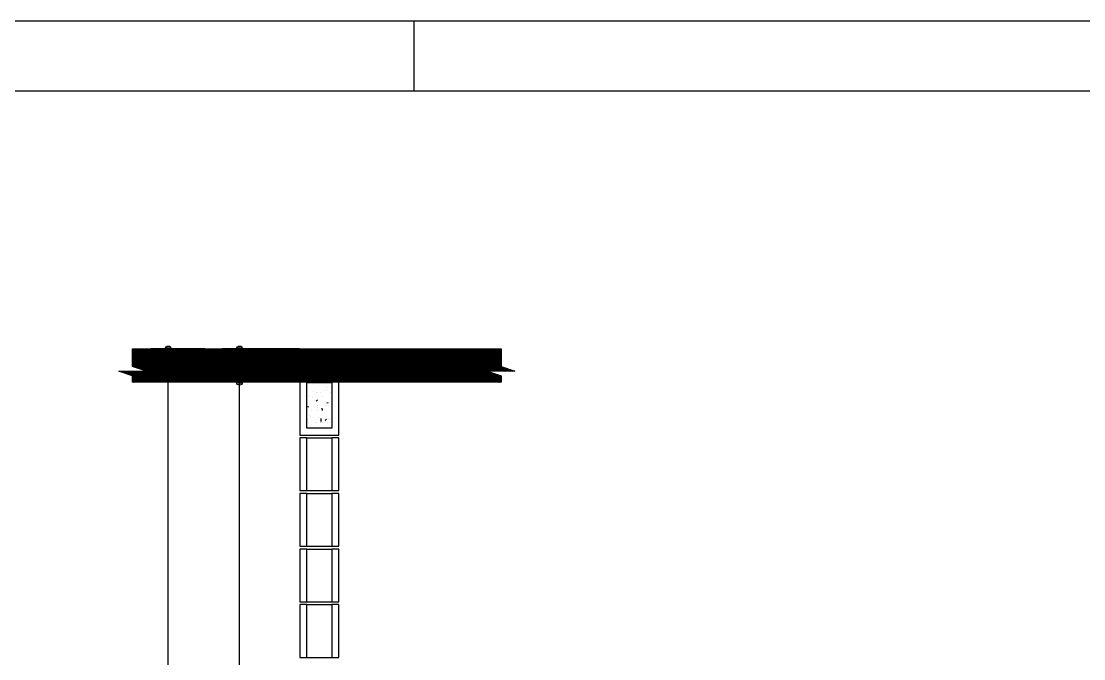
# Model space of a CAD drawing. Extents: x 0 to 119, y 0 to 84.
# Drawn here: x 57.75 to 73.04, y 74.92 to 84.1 of the extents above; entities that cross this region are included whole.
import ezdxf

# ---------------------------------------------------------------- set-up
doc = ezdxf.new("R2010")
doc.units = 0
doc.header["$MEASUREMENT"] = 0
for name, color, linetype in [('10', 252, 'CONTINUOUS'), ('29', 9, 'CONTINUOUS'), ('32', 250, 'CONTINUOUS'), ('40', 7, 'CONTINUOUS'), ('6', 178, 'CONTINUOUS'), ('7', 232, 'CONTINUOUS')]:
    doc.layers.add(name, color=color, linetype=linetype)
doc.styles.add('TQS_ARIAL', font='arial.ttf')

msp = doc.modelspace()

# ---------------------------------------------------------------- linework, layer by layer
at = {"layer": '10', "color": 252, "linetype": 'Continuous'}
for p, q in [((61.858827, 78.901862), (62.218827, 78.901862)), ((61.858827, 78.901862), (62.218827, 78.901862)), ((61.858827, 78.900784), (62.218827, 78.900784)), ((61.858827, 78.900784), (62.218827, 78.900784)), ((61.858827, 78.900784), (62.218827, 78.900784)), ((61.858827, 78.101862), (62.218827, 78.101862)), ((61.858827, 77.341862), (62.218827, 77.341862)), ((61.858827, 77.301862), (62.218827, 77.301862)), ((61.858827, 76.541862), (62.218827, 76.541862)), ((61.858827, 76.501862), (62.218827, 76.501862)), ((61.858827, 75.741862), (62.218827, 75.741862)), ((61.858827, 75.701862), (62.218827, 75.701862)), ((61.858827, 74.941862), (62.218827, 74.941862))]:
    msp.add_line(p, q, dxfattribs=at)
for points in [[(61.858827, 78.901862), (61.758827, 78.901862), (61.758827, 78.141862), (62.318827, 78.141862), (62.318827, 78.901862), (62.218827, 78.901862), (62.218827, 78.241862), (61.858827, 78.241862), (61.858827, 78.901862)], [(61.758827, 77.341862), (61.858827, 77.341862), (61.858827, 78.101862), (61.758827, 78.101862), (61.758827, 77.341862)], [(62.218827, 77.341862), (62.318827, 77.341862), (62.318827, 78.101862), (62.218827, 78.101862), (62.218827, 77.341862)], [(61.758827, 76.541862), (61.858827, 76.541862), (61.858827, 77.301862), (61.758827, 77.301862), (61.758827, 76.541862)], [(62.218827, 76.541862), (62.318827, 76.541862), (62.318827, 77.301862), (62.218827, 77.301862), (62.218827, 76.541862)], [(61.758827, 75.741862), (61.858827, 75.741862), (61.858827, 76.501862), (61.758827, 76.501862), (61.758827, 75.741862)], [(62.218827, 75.741862), (62.318827, 75.741862), (62.318827, 76.501862), (62.218827, 76.501862), (62.218827, 75.741862)], [(61.758827, 74.941862), (61.858827, 74.941862), (61.858827, 75.701862), (61.758827, 75.701862), (61.758827, 74.941862)], [(62.218827, 74.941862), (62.318827, 74.941862), (62.318827, 75.701862), (62.218827, 75.701862), (62.218827, 74.941862)]]:
    msp.add_lwpolyline(points, dxfattribs=at)
at = {"layer": '29', "color": 9, "linetype": 'Continuous'}
for p, q in [((59.35194, 79.136788), (59.597014, 79.381862)), ((59.35194, 79.15093), (59.582872, 79.381862)), ((59.35194, 79.165072), (59.56873, 79.381862)), ((59.35194, 79.179214), (59.554588, 79.381862)), ((59.35194, 79.193356), (59.540446, 79.381862)), ((59.35194, 79.207498), (59.526304, 79.381862)), ((59.35194, 79.221641), (59.512162, 79.381862)), ((59.35194, 79.235783), (59.498019, 79.381862)), ((59.35194, 79.249925), (59.483877, 79.381862)), ((59.35194, 79.264067), (59.469735, 79.381862)), ((59.35194, 79.278209), (59.455593, 79.381862)), ((59.35194, 79.292351), (59.441451, 79.381862)), ((59.35194, 79.306493), (59.427309, 79.381862)), ((59.35194, 79.320635), (59.413167, 79.381862)), ((59.35194, 79.334778), (59.399024, 79.381862)), ((59.35194, 79.34892), (59.384882, 79.381862)), ((59.35194, 79.363062), (59.37074, 79.381862)), ((59.35194, 79.377204), (59.356598, 79.381862)), ((59.35194, 79.381862), (59.832488, 78.901862)), ((59.35194, 79.368268), (59.818346, 78.901862)), ((59.35194, 79.354126), (59.804204, 78.901862)), ((59.356352, 79.127058), (59.611157, 79.381862)), ((59.36663, 79.381862), (59.84663, 78.901862)), ((59.366959, 79.123522), (59.625299, 79.381862)), ((59.377565, 79.119987), (59.639441, 79.381862)), ((59.380773, 79.381862), (59.860773, 78.901862)), ((59.388172, 79.116451), (59.653583, 79.381862)), ((59.394915, 79.381862), (59.874915, 78.901862)), ((59.398779, 79.112916), (59.667725, 79.381862)), ((59.399857, 78.901862), (59.879857, 79.381862)), ((59.409057, 79.381862), (59.889057, 78.901862)), ((59.409385, 79.10938), (59.681867, 79.381862)), ((59.413999, 78.901862), (59.893999, 79.381862)), ((59.419992, 79.105845), (59.696009, 79.381862)), ((59.423199, 79.381862), (59.903199, 78.901862)), ((59.428141, 78.901862), (59.908141, 79.381862)), ((59.430598, 79.102309), (59.710151, 79.381862)), ((59.437341, 79.381862), (59.917341, 78.901862)), ((59.441205, 79.098774), (59.724294, 79.381862)), ((59.442284, 78.901862), (59.922284, 79.381862)), ((59.451483, 79.381862), (59.931483, 78.901862)), ((59.451812, 79.095238), (59.738436, 79.381862)), ((59.456426, 78.901862), (59.936426, 79.381862)), ((59.462418, 79.091703), (59.752578, 79.381862)), ((59.465625, 79.381862), (59.945625, 78.901862)), ((59.470568, 78.901862), (59.950568, 79.381862)), ((59.473025, 79.088167), (59.76672, 79.381862)), ((59.479768, 79.381862), (59.959768, 78.901862)), ((59.483632, 79.084632), (59.780862, 79.381862)), ((59.48471, 78.901862), (59.96471, 79.381862)), ((59.49391, 79.381862), (59.97391, 78.901862)), ((59.494238, 79.081096), (59.795004, 79.381862)), ((59.498852, 78.901862), (59.978852, 79.381862)), ((59.504845, 79.07756), (59.809146, 79.381862)), ((59.508052, 79.381862), (59.988052, 78.901862)), ((59.512994, 78.901862), (59.992994, 79.381862)), ((59.515451, 79.074025), (59.823289, 79.381862)), ((59.522194, 79.381862), (60.002194, 78.901862)), ((59.526058, 79.070489), (59.837431, 79.381862)), ((59.527136, 78.901862), (60.007136, 79.381862)), ((59.536336, 79.381862), (60.016336, 78.901862)), ((59.536665, 79.066954), (59.851573, 79.381862)), ((59.541278, 78.901862), (60.021278, 79.381862)), ((59.547271, 79.063418), (59.865715, 79.381862)), ((59.550478, 79.381862), (60.030478, 78.901862)), ((59.555421, 78.901862), (60.035421, 79.381862)), ((59.56462, 79.381862), (60.04462, 78.901862)), ((59.569563, 78.901862), (60.049563, 79.381862)), ((59.578763, 79.381862), (60.058763, 78.901862)), ((59.583705, 78.901862), (60.063705, 79.381862)), ((59.592905, 79.381862), (60.072905, 78.901862)), ((59.597847, 78.901862), (60.077847, 79.381862)), ((59.607047, 79.381862), (60.087047, 78.901862)), ((59.611989, 78.901862), (60.091989, 79.381862)), ((59.621189, 79.381862), (60.101189, 78.901862)), ((59.626131, 78.901862), (60.106131, 79.381862)), ((59.635331, 79.381862), (60.115331, 78.901862)), ((59.640273, 78.901862), (60.120273, 79.381862)), ((59.649473, 79.381862), (60.129473, 78.901862)), ((59.654416, 78.901862), (60.134416, 79.381862)), ((59.663615, 79.381862), (60.143615, 78.901862)), ((59.668558, 78.901862), (60.148558, 79.381862)), ((59.677757, 79.381862), (60.157757, 78.901862)), ((59.6827, 78.901862), (60.1627, 79.381862)), ((59.6919, 79.381862), (60.1719, 78.901862)), ((59.696842, 78.901862), (60.176842, 79.381862)), ((59.706042, 79.381862), (60.186042, 78.901862)), ((59.710984, 78.901862), (60.190984, 79.381862)), ((59.720184, 79.381862), (60.200184, 78.901862)), ((59.725126, 78.901862), (60.205126, 79.381862)), ((59.734326, 79.381862), (60.214326, 78.901862)), ((59.739268, 78.901862), (60.219268, 79.381862)), ((59.748468, 79.381862), (60.228468, 78.901862)), ((59.75341, 78.901862), (60.23341, 79.381862)), ((59.76261, 79.381862), (60.24261, 78.901862)), ((59.767553, 78.901862), (60.247553, 79.381862)), ((59.776752, 79.381862), (60.256752, 78.901862)), ((59.781695, 78.901862), (60.261695, 79.381862)), ((59.790895, 79.381862), (60.270895, 78.901862)), ((59.795837, 78.901862), (60.275837, 79.381862)), ((59.805037, 79.381862), (60.285037, 78.901862)), ((59.809979, 78.901862), (60.289979, 79.381862)), ((59.819179, 79.381862), (60.299179, 78.901862)), ((59.824121, 78.901862), (60.304121, 79.381862)), ((59.833321, 79.381862), (60.313321, 78.901862)), ((59.838263, 78.901862), (60.318263, 79.381862)), ((59.847463, 79.381862), (60.327463, 78.901862)), ((59.852405, 78.901862), (60.332405, 79.381862)), ((59.861605, 79.381862), (60.341605, 78.901862)), ((59.866548, 78.901862), (60.346548, 79.381862)), ((59.875747, 79.381862), (60.355747, 78.901862)), ((59.88069, 78.901862), (60.36069, 79.381862)), ((59.889889, 79.381862), (60.369889, 78.901862)), ((59.894832, 78.901862), (60.374832, 79.381862)), ((59.904032, 79.381862), (60.384032, 78.901862)), ((59.908974, 78.901862), (60.388974, 79.381862)), ((59.918174, 79.381862), (60.398174, 78.901862)), ((59.923116, 78.901862), (60.403116, 79.381862)), ((59.932316, 79.381862), (60.412316, 78.901862)), ((59.937258, 78.901862), (60.417258, 79.381862)), ((59.946458, 79.381862), (60.426458, 78.901862)), ((59.9514, 78.901862), (60.4314, 79.381862)), ((59.9606, 79.381862), (60.4406, 78.901862)), ((59.965543, 78.901862), (60.445543, 79.381862)), ((59.974742, 79.381862), (60.454742, 78.901862)), ((59.979685, 78.901862), (60.459685, 79.381862)), ((59.988884, 79.381862), (60.468884, 78.901862)), ((59.993827, 78.901862), (60.473827, 79.381862)), ((60.003027, 79.381862), (60.483027, 78.901862)), ((60.007969, 78.901862), (60.487969, 79.381862)), ((60.017169, 79.381862), (60.497169, 78.901862)), ((60.022111, 78.901862), (60.502111, 79.381862)), ((60.031311, 79.381862), (60.511311, 78.901862)), ((60.036253, 78.901862), (60.516253, 79.381862)), ((60.045453, 79.381862), (60.525453, 78.901862)), ((60.050395, 78.901862), (60.530395, 79.381862)), ((60.059595, 79.381862), (60.539595, 78.901862)), ((60.064537, 78.901862), (60.544537, 79.381862)), ((60.073737, 79.381862), (60.553737, 78.901862)), ((60.07868, 78.901862), (60.55868, 79.381862)), ((60.087879, 79.381862), (60.567879, 78.901862)), ((60.092822, 78.901862), (60.572822, 79.381862)), ((60.102022, 79.381862), (60.582022, 78.901862)), ((60.106964, 78.901862), (60.586964, 79.381862)), ((60.116164, 79.381862), (60.596164, 78.901862)), ((60.121106, 78.901862), (60.601106, 79.381862)), ((60.130306, 79.381862), (60.610306, 78.901862)), ((60.135248, 78.901862), (60.615248, 79.381862)), ((60.144448, 79.381862), (60.624448, 78.901862)), ((60.14939, 78.901862), (60.62939, 79.381862)), ((60.15859, 79.381862), (60.63859, 78.901862)), ((60.163532, 78.901862), (60.643532, 79.381862)), ((60.172732, 79.381862), (60.652732, 78.901862)), ((60.177675, 78.901862), (60.657675, 79.381862)), ((60.186874, 79.381862), (60.666874, 78.901862)), ((60.191817, 78.901862), (60.671817, 79.381862)), ((60.201016, 79.381862), (60.681016, 78.901862)), ((60.205959, 78.901862), (60.685959, 79.381862)), ((60.215159, 79.381862), (60.695159, 78.901862)), ((60.220101, 78.901862), (60.700101, 79.381862)), ((60.229301, 79.381862), (60.709301, 78.901862)), ((60.234243, 78.901862), (60.714243, 79.381862)), ((60.243443, 79.381862), (60.723443, 78.901862)), ((60.248385, 78.901862), (60.728385, 79.381862)), ((60.257585, 79.381862), (60.737585, 78.901862)), ((60.262527, 78.901862), (60.742527, 79.381862)), ((60.271727, 79.381862), (60.751727, 78.901862)), ((60.27667, 78.901862), (60.75667, 79.381862)), ((60.285869, 79.381862), (60.765869, 78.901862)), ((60.290812, 78.901862), (60.770812, 79.381862)), ((60.300011, 79.381862), (60.780011, 78.901862)), ((60.304954, 78.901862), (60.784954, 79.381862)), ((60.314154, 79.381862), (60.794154, 78.901862)), ((60.319096, 78.901862), (60.799096, 79.381862)), ((60.328296, 79.381862), (60.808296, 78.901862)), ((60.333238, 78.901862), (60.813238, 79.381862)), ((60.342438, 79.381862), (60.822438, 78.901862)), ((60.34738, 78.901862), (60.82738, 79.381862)), ((60.35658, 79.381862), (60.83658, 78.901862)), ((60.361522, 78.901862), (60.841522, 79.381862)), ((60.370722, 79.381862), (60.850722, 78.901862)), ((60.375664, 78.901862), (60.855664, 79.381862)), ((60.384864, 79.381862), (60.864864, 78.901862)), ((60.389807, 78.901862), (60.869807, 79.381862)), ((60.399006, 79.381862), (60.879006, 78.901862)), ((60.403949, 78.901862), (60.883949, 79.381862)), ((60.413149, 79.381862), (60.893149, 78.901862)), ((60.418091, 78.901862), (60.898091, 79.381862)), ((60.427291, 79.381862), (60.907291, 78.901862)), ((60.432233, 78.901862), (60.912233, 79.381862)), ((60.441433, 79.381862), (60.921433, 78.901862)), ((60.446375, 78.901862), (60.926375, 79.381862)), ((60.455575, 79.381862), (60.935575, 78.901862)), ((60.460517, 78.901862), (60.940517, 79.381862)), ((60.469717, 79.381862), (60.949717, 78.901862)), ((60.474659, 78.901862), (60.954659, 79.381862)), ((60.483859, 79.381862), (60.963859, 78.901862)), ((60.488802, 78.901862), (60.968802, 79.381862)), ((60.498001, 79.381862), (60.978001, 78.901862)), ((60.502944, 78.901862), (60.982944, 79.381862)), ((60.512143, 79.381862), (60.992143, 78.901862)), ((60.517086, 78.901862), (60.997086, 79.381862)), ((60.526286, 79.381862), (61.006286, 78.901862)), ((60.531228, 78.901862), (61.011228, 79.381862)), ((60.540428, 79.381862), (61.020428, 78.901862)), ((60.54537, 78.901862), (61.02537, 79.381862)), ((60.55457, 79.381862), (61.03457, 78.901862)), ((60.559512, 78.901862), (61.039512, 79.381862)), ((60.568712, 79.381862), (61.048712, 78.901862)), ((60.573654, 78.901862), (61.053654, 79.381862)), ((60.582854, 79.381862), (61.062854, 78.901862)), ((60.587797, 78.901862), (61.067797, 79.381862)), ((60.596996, 79.381862), (61.076996, 78.901862)), ((60.601939, 78.901862), (61.081939, 79.381862)), ((60.611138, 79.381862), (61.091138, 78.901862)), ((60.616081, 78.901862), (61.096081, 79.381862)), ((60.625281, 79.381862), (61.105281, 78.901862)), ((60.630223, 78.901862), (61.110223, 79.381862)), ((60.639423, 79.381862), (61.119423, 78.901862)), ((60.644365, 78.901862), (61.124365, 79.381862)), ((60.653565, 79.381862), (61.133565, 78.901862)), ((60.658507, 78.901862), (61.138507, 79.381862)), ((60.667707, 79.381862), (61.147707, 78.901862)), ((60.672649, 78.901862), (61.152649, 79.381862)), ((60.681849, 79.381862), (61.161849, 78.901862)), ((60.686791, 78.901862), (61.166791, 79.381862)), ((60.695991, 79.381862), (61.175991, 78.901862)), ((60.700934, 78.901862), (61.180934, 79.381862)), ((60.710133, 79.381862), (61.190133, 78.901862)), ((60.715076, 78.901862), (61.195076, 79.381862)), ((60.724275, 79.381862), (61.204275, 78.901862)), ((60.729218, 78.901862), (61.209218, 79.381862)), ((60.738418, 79.381862), (61.218418, 78.901862)), ((60.74336, 78.901862), (61.22336, 79.381862)), ((60.75256, 79.381862), (61.23256, 78.901862)), ((60.757502, 78.901862), (61.237502, 79.381862)), ((60.766702, 79.381862), (61.246702, 78.901862)), ((60.771644, 78.901862), (61.251644, 79.381862)), ((60.780844, 79.381862), (61.260844, 78.901862)), ((60.785786, 78.901862), (61.265786, 79.381862)), ((60.794986, 79.381862), (61.274986, 78.901862)), ((60.799929, 78.901862), (61.279929, 79.381862)), ((60.809128, 79.381862), (61.289128, 78.901862)), ((60.814071, 78.901862), (61.294071, 79.381862)), ((60.82327, 79.381862), (61.30327, 78.901862)), ((60.828213, 78.901862), (61.308213, 79.381862)), ((60.837413, 79.381862), (61.317413, 78.901862)), ((60.842355, 78.901862), (61.322355, 79.381862)), ((60.851555, 79.381862), (61.331555, 78.901862)), ((60.856497, 78.901862), (61.336497, 79.381862)), ((60.865697, 79.381862), (61.345697, 78.901862)), ((60.870639, 78.901862), (61.350639, 79.381862)), ((60.879839, 79.381862), (61.359839, 78.901862)), ((60.884781, 78.901862), (61.364781, 79.381862)), ((60.893981, 79.381862), (61.373981, 78.901862)), ((60.898923, 78.901862), (61.378923, 79.381862)), ((60.908123, 79.381862), (61.388123, 78.901862)), ((60.913066, 78.901862), (61.393066, 79.381862)), ((60.922265, 79.381862), (61.402265, 78.901862)), ((60.927208, 78.901862), (61.407208, 79.381862)), ((60.936408, 79.381862), (61.416408, 78.901862)), ((60.94135, 78.901862), (61.42135, 79.381862)), ((60.95055, 79.381862), (61.43055, 78.901862)), ((60.955492, 78.901862), (61.435492, 79.381862)), ((60.964692, 79.381862), (61.444692, 78.901862)), ((60.969634, 78.901862), (61.449634, 79.381862)), ((60.978834, 79.381862), (61.458834, 78.901862)), ((60.983776, 78.901862), (61.463776, 79.381862)), ((60.992976, 79.381862), (61.472976, 78.901862)), ((60.997918, 78.901862), (61.477918, 79.381862)), ((61.007118, 79.381862), (61.487118, 78.901862)), ((61.012061, 78.901862), (61.492061, 79.381862)), ((61.02126, 79.381862), (61.50126, 78.901862)), ((61.026203, 78.901862), (61.506203, 79.381862)), ((61.035402, 79.381862), (61.515402, 78.901862)), ((61.040345, 78.901862), (61.520345, 79.381862)), ((61.049545, 79.381862), (61.529545, 78.901862)), ((61.054487, 78.901862), (61.534487, 79.381862)), ((61.063687, 79.381862), (61.543687, 78.901862)), ((61.068629, 78.901862), (61.548629, 79.381862)), ((61.077829, 79.381862), (61.557829, 78.901862)), ((61.082771, 78.901862), (61.562771, 79.381862)), ((61.091971, 79.381862), (61.571971, 78.901862)), ((61.096913, 78.901862), (61.576913, 79.381862)), ((61.106113, 79.381862), (61.586113, 78.901862)), ((61.111056, 78.901862), (61.591056, 79.381862)), ((61.120255, 79.381862), (61.600255, 78.901862)), ((61.125198, 78.901862), (61.605198, 79.381862)), ((61.134397, 79.381862), (61.614397, 78.901862)), ((61.13934, 78.901862), (61.61934, 79.381862)), ((61.14854, 79.381862), (61.62854, 78.901862)), ((61.153482, 78.901862), (61.633482, 79.381862)), ((61.162682, 79.381862), (61.642682, 78.901862)), ((61.167624, 78.901862), (61.647624, 79.381862)), ((61.176824, 79.381862), (61.656824, 78.901862)), ((61.181766, 78.901862), (61.661766, 79.381862)), ((61.190966, 79.381862), (61.670966, 78.901862)), ((61.195908, 78.901862), (61.675908, 79.381862)), ((61.205108, 79.381862), (61.685108, 78.901862)), ((61.21005, 78.901862), (61.69005, 79.381862)), ((61.21925, 79.381862), (61.69925, 78.901862)), ((61.224193, 78.901862), (61.704193, 79.381862)), ((61.233392, 79.381862), (61.713392, 78.901862)), ((61.238335, 78.901862), (61.718335, 79.381862)), ((61.247535, 79.381862), (61.727535, 78.901862)), ((61.252477, 78.901862), (61.732477, 79.381862)), ((61.261677, 79.381862), (61.741677, 78.901862)), ((61.266619, 78.901862), (61.746619, 79.381862)), ((61.275819, 79.381862), (61.755819, 78.901862)), ((61.280761, 78.901862), (61.760761, 79.381862)), ((61.289961, 79.381862), (61.769961, 78.901862)), ((61.294903, 78.901862), (61.774903, 79.381862)), ((61.304103, 79.381862), (61.784103, 78.901862)), ((61.309045, 78.901862), (61.789045, 79.381862)), ((61.318245, 79.381862), (61.798245, 78.901862)), ((61.323188, 78.901862), (61.803188, 79.381862)), ((61.332387, 79.381862), (61.812387, 78.901862)), ((61.33733, 78.901862), (61.81733, 79.381862)), ((61.346529, 79.381862), (61.826529, 78.901862)), ((61.351472, 78.901862), (61.831472, 79.381862)), ((61.360672, 79.381862), (61.840672, 78.901862)), ((61.365614, 78.901862), (61.845614, 79.381862)), ((61.374814, 79.381862), (61.854814, 78.901862)), ((61.379756, 78.901862), (61.859756, 79.381862)), ((61.388956, 79.381862), (61.868956, 78.901862)), ((61.393898, 78.901862), (61.873898, 79.381862)), ((61.403098, 79.381862), (61.883098, 78.901862)), ((61.40804, 78.901862), (61.88804, 79.381862)), ((61.41724, 79.381862), (61.89724, 78.901862)), ((61.422183, 78.901862), (61.902183, 79.381862)), ((61.431382, 79.381862), (61.911382, 78.901862)), ((61.436325, 78.901862), (61.916325, 79.381862)), ((61.445524, 79.381862), (61.925524, 78.901862)), ((61.450467, 78.901862), (61.930467, 79.381862)), ((61.459667, 79.381862), (61.939667, 78.901862)), ((61.464609, 78.901862), (61.944609, 79.381862)), ((61.473809, 79.381862), (61.953809, 78.901862)), ((61.478751, 78.901862), (61.958751, 79.381862)), ((61.487951, 79.381862), (61.967951, 78.901862)), ((61.492893, 78.901862), (61.972893, 79.381862)), ((61.502093, 79.381862), (61.982093, 78.901862)), ((61.507035, 78.901862), (61.987035, 79.381862)), ((61.516235, 79.381862), (61.996235, 78.901862)), ((61.521177, 78.901862), (62.001177, 79.381862)), ((61.530377, 79.381862), (62.010377, 78.901862)), ((61.53532, 78.901862), (62.01532, 79.381862)), ((61.544519, 79.381862), (62.024519, 78.901862)), ((61.549462, 78.901862), (62.029462, 79.381862)), ((61.558661, 79.381862), (62.038661, 78.901862)), ((61.563604, 78.901862), (62.043604, 79.381862)), ((61.572804, 79.381862), (62.052804, 78.901862)), ((61.577746, 78.901862), (62.057746, 79.381862)), ((61.586946, 79.381862), (62.066946, 78.901862)), ((61.591888, 78.901862), (62.071888, 79.381862)), ((61.601088, 79.381862), (62.081088, 78.901862)), ((61.60603, 78.901862), (62.08603, 79.381862)), ((61.61523, 79.381862), (62.09523, 78.901862)), ((61.620172, 78.901862), (62.100172, 79.381862)), ((61.629372, 79.381862), (62.109372, 78.901862)), ((61.634315, 78.901862), (62.114315, 79.381862)), ((61.643514, 79.381862), (62.123514, 78.901862)), ((61.648457, 78.901862), (62.128457, 79.381862)), ((61.657656, 79.381862), (62.137656, 78.901862)), ((61.662599, 78.901862), (62.142599, 79.381862)), ((61.671799, 79.381862), (62.151799, 78.901862)), ((61.676741, 78.901862), (62.156741, 79.381862)), ((61.685941, 79.381862), (62.165941, 78.901862)), ((61.690883, 78.901862), (62.170883, 79.381862)), ((61.700083, 79.381862), (62.180083, 78.901862)), ((61.705025, 78.901862), (62.185025, 79.381862)), ((61.714225, 79.381862), (62.194225, 78.901862)), ((61.719167, 78.901862), (62.199167, 79.381862)), ((61.728367, 79.381862), (62.208367, 78.901862)), ((61.733309, 78.901862), (62.213309, 79.381862)), ((61.742509, 79.381862), (62.222509, 78.901862)), ((61.747452, 78.901862), (62.227452, 79.381862)), ((61.756651, 79.381862), (62.236651, 78.901862)), ((61.761594, 78.901862), (62.241594, 79.381862)), ((61.770794, 79.381862), (62.250794, 78.901862)), ((61.775736, 78.901862), (62.255736, 79.381862)), ((61.784936, 79.381862), (62.264936, 78.901862)), ((61.789878, 78.901862), (62.269878, 79.381862)), ((61.799078, 79.381862), (62.279078, 78.901862)), ((61.80402, 78.901862), (62.28402, 79.381862)), ((61.81322, 79.381862), (62.29322, 78.901862)), ((61.818162, 78.901862), (62.298162, 79.381862)), ((61.827362, 79.381862), (62.307362, 78.901862)), ((61.832304, 78.901862), (62.312304, 79.381862)), ((61.841504, 79.381862), (62.321504, 78.901862)), ((61.846447, 78.901862), (62.326447, 79.381862)), ((61.855646, 79.381862), (62.335646, 78.901862)), ((61.860589, 78.901862), (62.340589, 79.381862)), ((61.869788, 79.381862), (62.349788, 78.901862)), ((61.874731, 78.901862), (62.354731, 79.381862)), ((61.883931, 79.381862), (62.363931, 78.901862)), ((61.888873, 78.901862), (62.368873, 79.381862)), ((61.898073, 79.381862), (62.378073, 78.901862)), ((61.903015, 78.901862), (62.383015, 79.381862)), ((61.912215, 79.381862), (62.392215, 78.901862)), ((61.917157, 78.901862), (62.397157, 79.381862)), ((61.926357, 79.381862), (62.406357, 78.901862)), ((61.931299, 78.901862), (62.411299, 79.381862)), ((61.940499, 79.381862), (62.420499, 78.901862)), ((61.945442, 78.901862), (62.425442, 79.381862)), ((61.954641, 79.381862), (62.434641, 78.901862)), ((61.959584, 78.901862), (62.439584, 79.381862)), ((61.968783, 79.381862), (62.448783, 78.901862)), ((61.973726, 78.901862), (62.453726, 79.381862)), ((61.982926, 79.381862), (62.462926, 78.901862)), ((61.987868, 78.901862), (62.467868, 79.381862)), ((61.997068, 79.381862), (62.477068, 78.901862)), ((62.00201, 78.901862), (62.48201, 79.381862)), ((62.01121, 79.381862), (62.49121, 78.901862)), ((62.016152, 78.901862), (62.496152, 79.381862)), ((62.025352, 79.381862), (62.505352, 78.901862)), ((62.030294, 78.901862), (62.510294, 79.381862)), ((62.039494, 79.381862), (62.519494, 78.901862)), ((62.044436, 78.901862), (62.524436, 79.381862)), ((62.053636, 79.381862), (62.533636, 78.901862)), ((62.058579, 78.901862), (62.538579, 79.381862)), ((62.067778, 79.381862), (62.547778, 78.901862)), ((62.072721, 78.901862), (62.552721, 79.381862)), ((62.081921, 79.381862), (62.561921, 78.901862)), ((62.086863, 78.901862), (62.566863, 79.381862)), ((62.096063, 79.381862), (62.576063, 78.901862)), ((62.101005, 78.901862), (62.581005, 79.381862)), ((62.110205, 79.381862), (62.590205, 78.901862)), ((62.115147, 78.901862), (62.595147, 79.381862)), ((62.124347, 79.381862), (62.604347, 78.901862)), ((62.129289, 78.901862), (62.609289, 79.381862)), ((62.138489, 79.381862), (62.618489, 78.901862)), ((62.143431, 78.901862), (62.623431, 79.381862)), ((62.152631, 79.381862), (62.632631, 78.901862)), ((62.157574, 78.901862), (62.637574, 79.381862)), ((62.166773, 79.381862), (62.646773, 78.901862)), ((62.171716, 78.901862), (62.651716, 79.381862)), ((62.180915, 79.381862), (62.660915, 78.901862)), ((62.185858, 78.901862), (62.665858, 79.381862)), ((62.195058, 79.381862), (62.675058, 78.901862)), ((62.2, 78.901862), (62.68, 79.381862)), ((62.2092, 79.381862), (62.6892, 78.901862)), ((62.214142, 78.901862), (62.694142, 79.381862)), ((62.223342, 79.381862), (62.703342, 78.901862)), ((62.228284, 78.901862), (62.708284, 79.381862)), ((62.237484, 79.381862), (62.717484, 78.901862)), ((62.242426, 78.901862), (62.722426, 79.381862)), ((62.251626, 79.381862), (62.731626, 78.901862)), ((62.256569, 78.901862), (62.736569, 79.381862)), ((62.265768, 79.381862), (62.745768, 78.901862)), ((62.270711, 78.901862), (62.750711, 79.381862)), ((62.27991, 79.381862), (62.75991, 78.901862)), ((62.284853, 78.901862), (62.764853, 79.381862)), ((62.294053, 79.381862), (62.774053, 78.901862)), ((62.298995, 78.901862), (62.778995, 79.381862)), ((62.308195, 79.381862), (62.788195, 78.901862)), ((62.313137, 78.901862), (62.793137, 79.381862)), ((62.322337, 79.381862), (62.802337, 78.901862)), ((62.327279, 78.901862), (62.807279, 79.381862)), ((62.336479, 79.381862), (62.816479, 78.901862)), ((62.341421, 78.901862), (62.821421, 79.381862)), ((62.350621, 79.381862), (62.830621, 78.901862)), ((62.355563, 78.901862), (62.835563, 79.381862)), ((62.364763, 79.381862), (62.844763, 78.901862)), ((62.369706, 78.901862), (62.849706, 79.381862)), ((62.378905, 79.381862), (62.858905, 78.901862)), ((62.383848, 78.901862), (62.863848, 79.381862)), ((62.393047, 79.381862), (62.873047, 78.901862)), ((62.39799, 78.901862), (62.87799, 79.381862)), ((62.40719, 79.381862), (62.88719, 78.901862)), ((62.412132, 78.901862), (62.892132, 79.381862)), ((62.421332, 79.381862), (62.901332, 78.901862)), ((62.426274, 78.901862), (62.906274, 79.381862)), ((62.435474, 79.381862), (62.915474, 78.901862)), ((62.440416, 78.901862), (62.920416, 79.381862)), ((62.449616, 79.381862), (62.929616, 78.901862)), ((62.454558, 78.901862), (62.934558, 79.381862)), ((62.463758, 79.381862), (62.943758, 78.901862)), ((62.468701, 78.901862), (62.948701, 79.381862)), ((62.4779, 79.381862), (62.9579, 78.901862)), ((62.482843, 78.901862), (62.962843, 79.381862)), ((62.492042, 79.381862), (62.972042, 78.901862)), ((62.496985, 78.901862), (62.976985, 79.381862)), ((62.506185, 79.381862), (62.986185, 78.901862)), ((62.511127, 78.901862), (62.991127, 79.381862)), ((62.520327, 79.381862), (63.000327, 78.901862)), ((62.525269, 78.901862), (63.005269, 79.381862)), ((62.534469, 79.381862), (63.014469, 78.901862)), ((62.539411, 78.901862), (63.019411, 79.381862)), ((62.548611, 79.381862), (63.028611, 78.901862)), ((62.553553, 78.901862), (63.033553, 79.381862)), ((62.562753, 79.381862), (63.042753, 78.901862)), ((62.567695, 78.901862), (63.047695, 79.381862)), ((62.576895, 79.381862), (63.056895, 78.901862)), ((62.581838, 78.901862), (63.061838, 79.381862)), ((62.591037, 79.381862), (63.071037, 78.901862)), ((62.59598, 78.901862), (63.07598, 79.381862)), ((62.60518, 79.381862), (63.08518, 78.901862)), ((62.610122, 78.901862), (63.090122, 79.381862)), ((62.619322, 79.381862), (63.099322, 78.901862)), ((62.624264, 78.901862), (63.104264, 79.381862)), ((62.633464, 79.381862), (63.113464, 78.901862)), ((62.638406, 78.901862), (63.118406, 79.381862)), ((62.647606, 79.381862), (63.127606, 78.901862)), ((62.652548, 78.901862), (63.132548, 79.381862)), ((62.661748, 79.381862), (63.141748, 78.901862)), ((62.66669, 78.901862), (63.14669, 79.381862)), ((62.67589, 79.381862), (63.15589, 78.901862)), ((62.680833, 78.901862), (63.160833, 79.381862)), ((62.690032, 79.381862), (63.170032, 78.901862)), ((62.694975, 78.901862), (63.174975, 79.381862)), ((62.704174, 79.381862), (63.184174, 78.901862)), ((62.709117, 78.901862), (63.189117, 79.381862)), ((62.718317, 79.381862), (63.198317, 78.901862)), ((62.723259, 78.901862), (63.203259, 79.381862)), ((62.732459, 79.381862), (63.212459, 78.901862)), ((62.737401, 78.901862), (63.217401, 79.381862)), ((62.746601, 79.381862), (63.226601, 78.901862)), ((62.751543, 78.901862), (63.231543, 79.381862)), ((62.760743, 79.381862), (63.240743, 78.901862)), ((62.765685, 78.901862), (63.245685, 79.381862)), ((62.774885, 79.381862), (63.254885, 78.901862)), ((62.779828, 78.901862), (63.259828, 79.381862)), ((62.789027, 79.381862), (63.269027, 78.901862)), ((62.79397, 78.901862), (63.27397, 79.381862)), ((62.803169, 79.381862), (63.283169, 78.901862)), ((62.808112, 78.901862), (63.288112, 79.381862)), ((62.817312, 79.381862), (63.297312, 78.901862)), ((62.822254, 78.901862), (63.302254, 79.381862)), ((62.831454, 79.381862), (63.311454, 78.901862)), ((62.836396, 78.901862), (63.316396, 79.381862)), ((62.845596, 79.381862), (63.325596, 78.901862)), ((62.850538, 78.901862), (63.330538, 79.381862)), ((62.859738, 79.381862), (63.339738, 78.901862)), ((62.86468, 78.901862), (63.34468, 79.381862)), ((62.87388, 79.381862), (63.35388, 78.901862)), ((62.878822, 78.901862), (63.358822, 79.381862)), ((62.888022, 79.381862), (63.368022, 78.901862)), ((62.892965, 78.901862), (63.372965, 79.381862)), ((62.902164, 79.381862), (63.382164, 78.901862)), ((62.907107, 78.901862), (63.387107, 79.381862)), ((62.916307, 79.381862), (63.396307, 78.901862)), ((62.921249, 78.901862), (63.401249, 79.381862)), ((62.930449, 79.381862), (63.410449, 78.901862)), ((62.935391, 78.901862), (63.415391, 79.381862)), ((62.944591, 79.381862), (63.424591, 78.901862)), ((62.949533, 78.901862), (63.429533, 79.381862)), ((62.958733, 79.381862), (63.438733, 78.901862)), ((62.963675, 78.901862), (63.443675, 79.381862)), ((62.972875, 79.381862), (63.452875, 78.901862)), ((62.977817, 78.901862), (63.457817, 79.381862)), ((62.987017, 79.381862), (63.467017, 78.901862)), ((62.99196, 78.901862), (63.47196, 79.381862)), ((63.001159, 79.381862), (63.481159, 78.901862)), ((63.006102, 78.901862), (63.486102, 79.381862)), ((63.015301, 79.381862), (63.495301, 78.901862)), ((63.020244, 78.901862), (63.500244, 79.381862)), ((63.029444, 79.381862), (63.509444, 78.901862)), ((63.034386, 78.901862), (63.514386, 79.381862)), ((63.043586, 79.381862), (63.523586, 78.901862)), ((63.048528, 78.901862), (63.528528, 79.381862)), ((63.057728, 79.381862), (63.537728, 78.901862)), ((63.06267, 78.901862), (63.54267, 79.381862)), ((63.07187, 79.381862), (63.55187, 78.901862)), ((63.076812, 78.901862), (63.556812, 79.381862)), ((63.086012, 79.381862), (63.566012, 78.901862)), ((63.090955, 78.901862), (63.570955, 79.381862)), ((63.100154, 79.381862), (63.580154, 78.901862)), ((63.105097, 78.901862), (63.585097, 79.381862)), ((63.114296, 79.381862), (63.594296, 78.901862)), ((63.119239, 78.901862), (63.599239, 79.381862)), ((63.128439, 79.381862), (63.608439, 78.901862)), ((63.133381, 78.901862), (63.613381, 79.381862)), ((63.142581, 79.381862), (63.622581, 78.901862)), ((63.147523, 78.901862), (63.627523, 79.381862)), ((63.156723, 79.381862), (63.636723, 78.901862)), ((63.161665, 78.901862), (63.641665, 79.381862)), ((63.170865, 79.381862), (63.650865, 78.901862)), ((63.175807, 78.901862), (63.655807, 79.381862)), ((63.185007, 79.381862), (63.665007, 78.901862)), ((63.189949, 78.901862), (63.669949, 79.381862)), ((63.199149, 79.381862), (63.679149, 78.901862)), ((63.204092, 78.901862), (63.684092, 79.381862)), ((63.213291, 79.381862), (63.693291, 78.901862)), ((63.218234, 78.901862), (63.698234, 79.381862)), ((63.227433, 79.381862), (63.707433, 78.901862)), ((63.232376, 78.901862), (63.712376, 79.381862)), ((63.241576, 79.381862), (63.721576, 78.901862)), ((63.246518, 78.901862), (63.726518, 79.381862)), ((63.255718, 79.381862), (63.735718, 78.901862)), ((63.26066, 78.901862), (63.74066, 79.381862)), ((63.26986, 79.381862), (63.74986, 78.901862)), ((63.274802, 78.901862), (63.754802, 79.381862)), ((63.284002, 79.381862), (63.764002, 78.901862)), ((63.288944, 78.901862), (63.768944, 79.381862)), ((63.298144, 79.381862), (63.778144, 78.901862)), ((63.303087, 78.901862), (63.783087, 79.381862)), ((63.312286, 79.381862), (63.792286, 78.901862)), ((63.317229, 78.901862), (63.797229, 79.381862)), ((63.326428, 79.381862), (63.806428, 78.901862)), ((63.331371, 78.901862), (63.811371, 79.381862)), ((63.340571, 79.381862), (63.820571, 78.901862)), ((63.345513, 78.901862), (63.825513, 79.381862)), ((63.354713, 79.381862), (63.834713, 78.901862)), ((63.359655, 78.901862), (63.839655, 79.381862)), ((63.368855, 79.381862), (63.848855, 78.901862)), ((63.373797, 78.901862), (63.853797, 79.381862)), ((63.382997, 79.381862), (63.862997, 78.901862)), ((63.387939, 78.901862), (63.867939, 79.381862)), ((63.397139, 79.381862), (63.877139, 78.901862)), ((63.402081, 78.901862), (63.882081, 79.381862)), ((63.411281, 79.381862), (63.891281, 78.901862)), ((63.416224, 78.901862), (63.896224, 79.381862)), ((63.425423, 79.381862), (63.905423, 78.901862)), ((63.430366, 78.901862), (63.910366, 79.381862)), ((63.439566, 79.381862), (63.919566, 78.901862)), ((63.444508, 78.901862), (63.924508, 79.381862)), ((63.453708, 79.381862), (63.933708, 78.901862)), ((63.45865, 78.901862), (63.93865, 79.381862)), ((63.46785, 79.381862), (63.94785, 78.901862)), ((63.472792, 78.901862), (63.952792, 79.381862)), ((63.481992, 79.381862), (63.961992, 78.901862)), ((63.486934, 78.901862), (63.966934, 79.381862)), ((63.496134, 79.381862), (63.976134, 78.901862)), ((63.501076, 78.901862), (63.981076, 79.381862)), ((63.510276, 79.381862), (63.990276, 78.901862)), ((63.515219, 78.901862), (63.995219, 79.381862)), ((63.524418, 79.381862), (64.004418, 78.901862)), ((63.529361, 78.901862), (64.009361, 79.381862)), ((63.53856, 79.381862), (64.01856, 78.901862)), ((63.543503, 78.901862), (64.023503, 79.381862)), ((63.552703, 79.381862), (64.032703, 78.901862)), ((63.557645, 78.901862), (64.037645, 79.381862)), ((63.566845, 79.381862), (64.046845, 78.901862)), ((63.571787, 78.901862), (64.051787, 79.381862)), ((63.580987, 79.381862), (64.060987, 78.901862)), ((63.585929, 78.901862), (64.065929, 79.381862)), ((63.595129, 79.381862), (64.075129, 78.901862)), ((63.600071, 78.901862), (64.080071, 79.381862)), ((63.609271, 79.381862), (64.089271, 78.901862)), ((63.614214, 78.901862), (64.094214, 79.381862)), ((63.623413, 79.381862), (64.103413, 78.901862)), ((63.628356, 78.901862), (64.108356, 79.381862)), ((63.637555, 79.381862), (64.117555, 78.901862)), ((63.642498, 78.901862), (64.122498, 79.381862)), ((63.651698, 79.381862), (64.131698, 78.901862)), ((63.65664, 78.901862), (64.13664, 79.381862)), ((63.66584, 79.381862), (64.14584, 78.901862)), ((63.670782, 78.901862), (64.150782, 79.381862)), ((63.679982, 79.381862), (64.159982, 78.901862)), ((63.684924, 78.901862), (64.164924, 79.381862)), ((63.694124, 79.381862), (64.174124, 78.901862)), ((63.699066, 78.901862), (64.179066, 79.381862)), ((63.708266, 79.381862), (64.188266, 78.901862)), ((63.713208, 78.901862), (64.193208, 79.381862)), ((63.722408, 79.381862), (64.202408, 78.901862)), ((63.727351, 78.901862), (64.207351, 79.381862)), ((63.73655, 79.381862), (64.21655, 78.901862)), ((63.741493, 78.901862), (64.221493, 79.381862)), ((63.750693, 79.381862), (64.230693, 78.901862)), ((63.755635, 78.901862), (64.235635, 79.381862)), ((63.764835, 79.381862), (64.244835, 78.901862)), ((63.769777, 78.901862), (64.249777, 79.381862)), ((63.778977, 79.381862), (64.258977, 78.901862)), ((63.783919, 78.901862), (64.263919, 79.381862)), ((63.793119, 79.381862), (64.273119, 78.901862)), ((63.798061, 78.901862), (64.278061, 79.381862)), ((63.807261, 79.381862), (64.287261, 78.901862)), ((63.812203, 78.901862), (64.292203, 79.381862)), ((63.821403, 79.381862), (64.301403, 78.901862)), ((63.826346, 78.901862), (64.306346, 79.381862)), ((63.835545, 79.381862), (64.315545, 78.901862)), ((63.840488, 78.901862), (64.320488, 79.381862)), ((63.849687, 79.381862), (64.329687, 78.901862)), ((63.85463, 78.901862), (64.33463, 79.381862)), ((63.86383, 79.381862), (64.34383, 78.901862)), ((63.868772, 78.901862), (64.348772, 79.381862)), ((63.877972, 79.381862), (64.357972, 78.901862)), ((63.882914, 78.901862), (64.362914, 79.381862)), ((63.892114, 79.381862), (64.372114, 78.901862)), ((63.897056, 78.901862), (64.377056, 79.381862)), ((63.906256, 79.381862), (64.386256, 78.901862)), ((63.911198, 78.901862), (64.391198, 79.381862)), ((63.920398, 79.381862), (64.400398, 78.901862)), ((63.925341, 78.901862), (64.405341, 79.381862)), ((63.93454, 79.381862), (64.41454, 78.901862)), ((63.939483, 78.901862), (64.419483, 79.381862)), ((63.948682, 79.381862), (64.428682, 78.901862)), ((63.953625, 78.901862), (64.433625, 79.381862)), ((63.962825, 79.381862), (64.442825, 78.901862)), ((63.967767, 78.901862), (64.447767, 79.381862)), ((63.976967, 79.381862), (64.456967, 78.901862)), ((63.981909, 78.901862), (64.461909, 79.381862)), ((63.991109, 79.381862), (64.471109, 78.901862)), ((63.996051, 78.901862), (64.476051, 79.381862)), ((64.005251, 79.381862), (64.485251, 78.901862)), ((64.010193, 78.901862), (64.490193, 79.381862)), ((64.019393, 79.381862), (64.499393, 78.901862)), ((64.024335, 78.901862), (64.504335, 79.381862)), ((64.033535, 79.381862), (64.513535, 78.901862)), ((64.038478, 78.901862), (64.518478, 79.381862)), ((64.047677, 79.381862), (64.527677, 78.901862)), ((64.05262, 78.901862), (64.53262, 79.381862)), ((64.061819, 79.381862), (64.541819, 78.901862)), ((64.066762, 78.901862), (64.546762, 79.381862)), ((64.075962, 79.381862), (64.555962, 78.901862)), ((64.080904, 78.901862), (64.560904, 79.381862)), ((64.090104, 79.381862), (64.570104, 78.901862)), ((64.095046, 78.901862), (64.575046, 79.381862)), ((64.104246, 79.381862), (64.584246, 78.901862)), ((64.109188, 78.901862), (64.589188, 79.381862)), ((64.118388, 79.381862), (64.598388, 78.901862)), ((64.12333, 78.901862), (64.60333, 79.381862)), ((64.13253, 79.381862), (64.61253, 78.901862)), ((64.137473, 78.901862), (64.617473, 79.381862)), ((64.146672, 79.381862), (64.466672, 79.061862)), ((64.151615, 78.901862), (64.631615, 79.381862)), ((64.160814, 79.381862), (64.480814, 79.061862)), ((64.165757, 78.901862), (64.645757, 79.381862)), ((64.174957, 79.381862), (64.494957, 79.061862)), ((64.179899, 78.901862), (64.652611, 79.374574)), ((64.189099, 79.381862), (64.509099, 79.061862)), ((64.194041, 78.901862), (64.652611, 79.360432)), ((64.203241, 79.381862), (64.523241, 79.061862)), ((64.208183, 78.901862), (64.652611, 79.34629)), ((64.217383, 79.381862), (64.537383, 79.061862)), ((64.231525, 79.381862), (64.551525, 79.061862)), ((64.245667, 79.381862), (64.565667, 79.061862)), ((64.259809, 79.381862), (64.579809, 79.061862)), ((64.273952, 79.381862), (64.593952, 79.061862)), ((64.288094, 79.381862), (64.608094, 79.061862)), ((64.302236, 79.381862), (64.622236, 79.061862)), ((64.316378, 79.381862), (64.636378, 79.061862)), ((64.33052, 79.381862), (64.65052, 79.061862)), ((64.344662, 79.381862), (64.664662, 79.061862)), ((64.358804, 79.381862), (64.678804, 79.061862)), ((64.372946, 79.381862), (64.692946, 79.061862)), ((64.387089, 79.381862), (64.707089, 79.061862)), ((64.401231, 79.381862), (64.652611, 79.130482)), ((64.415373, 79.381862), (64.652611, 79.144624)), ((64.429515, 79.381862), (64.652611, 79.158766)), ((64.443657, 79.381862), (64.652611, 79.172908)), ((64.457799, 79.381862), (64.652611, 79.18705)), ((64.471941, 79.381862), (64.652611, 79.201193)), ((64.486084, 79.381862), (64.652611, 79.215335)), ((64.500226, 79.381862), (64.652611, 79.229477)), ((64.514368, 79.381862), (64.652611, 79.243619)), ((64.52851, 79.381862), (64.652611, 79.257761)), ((64.542652, 79.381862), (64.652611, 79.271903)), ((64.556794, 79.381862), (64.652611, 79.286045)), ((64.570936, 79.381862), (64.652611, 79.300187)), ((64.585079, 79.381862), (64.652611, 79.31433)), ((64.599221, 79.381862), (64.652611, 79.328472)), ((64.613363, 79.381862), (64.652611, 79.342614)), ((64.627505, 79.381862), (64.652611, 79.356756)), ((64.641647, 79.381862), (64.652611, 79.370898)), ((59.35194, 79.339984), (59.790062, 78.901862)), ((59.35194, 79.325842), (59.77592, 78.901862)), ((59.35194, 79.3117), (59.761778, 78.901862)), ((59.35194, 79.297558), (59.747636, 78.901862)), ((59.35194, 79.283416), (59.733493, 78.901862)), ((59.35194, 79.269273), (59.719351, 78.901862)), ((59.35194, 79.255131), (59.541844, 79.065228)), ((59.35194, 79.240989), (59.520631, 79.072299)), ((59.35194, 79.226847), (59.499417, 79.07937)), ((59.35194, 79.212705), (59.478204, 79.086441)), ((59.35194, 79.198563), (59.456991, 79.093512)), ((64.222325, 78.901862), (64.652611, 79.332148)), ((64.236467, 78.901862), (64.652611, 79.318006)), ((64.25061, 78.901862), (64.652611, 79.303864)), ((64.264752, 78.901862), (64.652611, 79.289721)), ((64.278894, 78.901862), (64.652611, 79.275579)), ((64.293036, 78.901862), (64.652611, 79.261437)), ((64.467178, 79.061862), (64.652611, 79.247295)), ((64.48132, 79.061862), (64.652611, 79.233153)), ((64.495462, 79.061862), (64.652611, 79.219011)), ((64.509605, 79.061862), (64.652611, 79.204869)), ((64.523747, 79.061862), (64.652611, 79.190726)), ((59.160893, 79.058878), (59.163877, 79.061862)), ((59.163371, 79.061862), (59.169087, 79.056146)), ((59.1715, 79.055342), (59.178019, 79.061862)), ((59.177514, 79.061862), (59.1903, 79.049075)), ((59.182106, 79.051807), (59.192162, 79.061862)), ((59.191656, 79.061862), (59.211514, 79.042004)), ((59.192713, 79.048271), (59.206304, 79.061862)), ((59.203319, 79.044736), (59.220446, 79.061862)), ((59.205798, 79.061862), (59.232727, 79.034933)), ((59.213926, 79.0412), (59.234588, 79.061862)), ((59.21994, 79.061862), (59.25394, 79.027862)), ((59.224533, 79.037665), (59.24873, 79.061862)), ((59.234082, 79.061862), (59.275153, 79.020791)), ((59.235139, 79.034129), (59.262872, 79.061862)), ((59.245746, 79.030593), (59.277014, 79.061862)), ((59.248224, 79.061862), (59.296367, 79.01372)), ((59.256352, 79.027058), (59.291157, 79.061862)), ((59.262366, 79.061862), (59.31758, 79.006649)), ((59.266959, 79.023522), (59.305299, 79.061862)), ((59.276509, 79.061862), (59.338793, 78.999578)), ((59.277566, 79.019987), (59.319441, 79.061862)), ((59.288172, 79.016451), (59.333583, 79.061862)), ((59.290651, 79.061862), (59.450651, 78.901862)), ((59.298779, 79.012916), (59.347725, 79.061862)), ((59.304793, 79.061862), (59.464793, 78.901862)), ((59.309385, 79.00938), (59.361867, 79.061862)), ((59.318935, 79.061862), (59.478935, 78.901862)), ((59.319992, 79.005845), (59.376009, 79.061862)), ((59.330599, 79.002309), (59.390151, 79.061862)), ((59.333077, 79.061862), (59.493077, 78.901862)), ((59.341205, 78.998774), (59.404294, 79.061862)), ((59.347219, 79.061862), (59.507219, 78.901862)), ((59.35194, 79.184421), (59.435778, 79.100583)), ((59.35194, 79.170278), (59.414565, 79.107654)), ((59.35194, 79.156136), (59.393352, 79.114725)), ((59.35194, 79.141994), (59.372138, 79.121796)), ((59.35194, 78.910514), (59.503289, 79.061862)), ((59.35194, 78.924656), (59.489146, 79.061862)), ((59.35194, 78.938798), (59.475004, 79.061862)), ((59.35194, 78.95294), (59.460862, 79.061862)), ((59.35194, 78.967082), (59.44672, 79.061862)), ((59.35194, 78.981224), (59.432578, 79.061862)), ((59.35194, 78.995195), (59.418436, 79.061862)), ((59.357431, 78.901862), (59.517431, 79.061862)), ((59.361361, 79.061862), (59.521361, 78.901862)), ((59.371573, 78.901862), (59.531573, 79.061862)), ((59.375503, 79.061862), (59.535503, 78.901862)), ((59.385715, 78.901862), (59.545715, 79.061862)), ((59.389646, 79.061862), (59.549646, 78.901862)), ((59.403788, 79.061862), (59.563788, 78.901862)), ((59.41793, 79.061862), (59.57793, 78.901862)), ((59.432072, 79.061862), (59.592072, 78.901862)), ((59.446214, 79.061862), (59.606214, 78.901862)), ((59.460356, 79.061862), (59.620356, 78.901862)), ((59.474498, 79.061862), (59.634498, 78.901862)), ((59.488641, 79.061862), (59.648641, 78.901862)), ((59.502783, 79.061862), (59.662783, 78.901862)), ((59.516925, 79.061862), (59.676925, 78.901862)), ((59.531067, 79.061862), (59.691067, 78.901862)), ((59.545209, 79.061862), (59.705209, 78.901862)), ((64.307178, 78.901862), (64.463536, 79.05822)), ((64.32132, 78.901862), (64.474143, 79.054685)), ((64.335462, 78.901862), (64.48475, 79.051149)), ((64.349605, 78.901862), (64.495356, 79.047614)), ((64.363747, 78.901862), (64.505963, 79.044078)), ((64.377889, 78.901862), (64.516569, 79.040543)), ((64.473703, 79.054831), (64.626672, 78.901862)), ((64.494916, 79.04776), (64.640814, 78.901862)), ((64.516129, 79.040689), (64.652611, 78.904208)), ((64.537889, 79.061862), (64.652611, 79.176584)), ((64.552031, 79.061862), (64.652611, 79.162442)), ((64.566173, 79.061862), (64.652611, 79.1483)), ((64.580315, 79.061862), (64.652611, 79.134158)), ((64.594457, 79.061862), (64.658996, 79.1264)), ((64.6086, 79.061862), (64.669602, 79.122865)), ((64.622742, 79.061862), (64.680209, 79.119329)), ((64.636884, 79.061862), (64.690815, 79.115794)), ((64.651026, 79.061862), (64.701422, 79.112258)), ((64.655541, 79.127552), (64.721231, 79.061862)), ((64.665168, 79.061862), (64.712029, 79.108723)), ((64.676754, 79.120481), (64.735373, 79.061862)), ((64.67931, 79.061862), (64.722635, 79.105187)), ((64.693452, 79.061862), (64.733242, 79.101652)), ((64.697967, 79.11341), (64.749515, 79.061862)), ((64.707594, 79.061862), (64.743849, 79.098116)), ((64.71918, 79.106339), (64.763657, 79.061862)), ((64.721737, 79.061862), (64.754455, 79.094581)), ((64.735879, 79.061862), (64.765062, 79.091045)), ((64.740394, 79.099268), (64.777799, 79.061862)), ((64.750021, 79.061862), (64.775668, 79.08751)), ((64.761607, 79.092197), (64.791941, 79.061862)), ((64.764163, 79.061862), (64.786275, 79.083974)), ((64.778305, 79.061862), (64.796882, 79.080439)), ((64.78282, 79.085126), (64.806084, 79.061862)), ((64.792447, 79.061862), (64.807488, 79.076903)), ((64.804033, 79.078055), (64.820226, 79.061862)), ((64.806589, 79.061862), (64.818095, 79.073368)), ((64.820732, 79.061862), (64.828701, 79.069832)), ((64.825246, 79.070984), (64.834368, 79.061862)), ((64.834874, 79.061862), (64.839308, 79.066296)), ((64.846459, 79.063913), (64.84851, 79.061862)), ((64.849016, 79.061862), (64.849915, 79.062761)), ((59.35194, 78.986431), (59.436509, 78.901862)), ((59.35194, 78.972289), (59.422366, 78.901862)), ((59.35194, 78.958146), (59.408224, 78.901862)), ((59.35194, 78.944004), (59.394082, 78.901862)), ((59.35194, 78.929862), (59.37994, 78.901862)), ((59.35194, 78.91572), (59.365798, 78.901862)), ((64.392031, 78.901862), (64.527176, 79.037007)), ((64.406173, 78.901862), (64.537783, 79.033472)), ((64.420315, 78.901862), (64.548389, 79.029936)), ((64.434457, 78.901862), (64.558996, 79.026401)), ((64.4486, 78.901862), (64.569602, 79.022865)), ((64.462742, 78.901862), (64.580209, 79.019329)), ((64.476884, 78.901862), (64.590816, 79.015794)), ((64.491026, 78.901862), (64.601422, 79.012258)), ((64.505168, 78.901862), (64.612029, 79.008723)), ((64.51931, 78.901862), (64.622635, 79.005187)), ((64.533452, 78.901862), (64.633242, 79.001652)), ((64.537343, 79.033618), (64.652611, 78.91835)), ((64.547594, 78.901862), (64.643849, 78.998116)), ((64.558556, 79.026547), (64.652611, 78.932492)), ((64.561737, 78.901862), (64.652611, 78.992737)), ((64.575879, 78.901862), (64.652611, 78.978594)), ((64.579769, 79.019476), (64.652611, 78.946634)), ((64.590021, 78.901862), (64.652611, 78.964452)), ((64.600982, 79.012405), (64.652611, 78.960776)), ((64.604163, 78.901862), (64.652611, 78.95031)), ((64.618305, 78.901862), (64.652611, 78.936168)), ((64.622196, 79.005334), (64.652611, 78.974918)), ((64.632447, 78.901862), (64.652611, 78.922026)), ((64.643409, 78.998263), (64.652611, 78.98906)), ((64.646589, 78.901862), (64.652611, 78.907884)), ((61.859477, 78.746678), (61.859477, 78.746678)), ((61.859477, 78.746678), (61.859477, 78.746678)), ((61.859477, 78.746678), (61.859477, 78.746678)), ((61.859477, 78.734432), (61.859477, 78.734432)), ((61.862375, 78.746804), (61.862775, 78.746822)), ((61.95627, 78.770674), (61.956513, 78.770992)), ((61.992252, 78.752475), (61.992651, 78.752492)), ((62.013802, 78.759322), (62.014192, 78.759408)), ((62.048189, 78.749788), (62.048241, 78.750185)), ((62.111431, 78.780965), (62.111822, 78.781052)), ((62.145512, 78.782922), (62.145755, 78.783239)), ((62.161075, 78.820579), (62.161127, 78.820976)), ((62.199254, 78.761513), (62.199654, 78.76153)), ((62.214571, 78.817403), (62.219477, 78.82152)), ((61.859477, 78.725109), (61.859477, 78.725109)), ((61.859477, 78.725109), (61.859477, 78.725109)), ((61.859477, 78.725109), (61.859477, 78.725109)), ((61.859477, 78.644532), (61.859477, 78.644532)), ((61.859477, 78.644532), (61.859477, 78.644532)), ((61.859477, 78.615388), (61.859477, 78.615388)), ((61.859477, 78.615388), (61.859477, 78.615388)), ((61.859477, 78.615388), (61.859477, 78.615388)), ((61.894785, 78.690546), (61.895028, 78.690863)), ((61.935303, 78.678997), (61.935356, 78.679394)), ((61.993951, 78.63228), (62.012336, 78.647707)), ((62.084027, 78.702793), (62.08427, 78.703111)), ((62.144108, 78.605375), (62.167667, 78.609954)), ((62.217539, 78.694768), (62.217929, 78.694855)), ((61.859477, 78.559379), (61.859477, 78.559379)), ((61.859477, 78.559379), (61.859477, 78.559379)), ((61.859477, 78.559379), (61.859477, 78.559379)), ((61.859477, 78.550048), (61.859477, 78.550048)), ((61.859477, 78.519444), (61.859477, 78.519444)), ((61.859477, 78.505667), (61.859477, 78.505667)), ((61.859477, 78.505667), (61.859477, 78.505667)), ((61.8614, 78.550422), (61.884959, 78.555001)), ((61.928914, 78.500647), (61.929158, 78.500964)), ((62.014148, 78.491219), (62.0142, 78.491616)), ((62.015335, 78.566184), (62.015735, 78.566202)), ((62.01709, 78.540609), (62.01748, 78.540695)), ((62.082036, 78.497877), (62.079421, 78.527763)), ((62.118156, 78.512894), (62.1184, 78.513212)), ((62.127034, 78.56201), (62.127086, 78.562407)), ((62.145212, 78.571855), (62.145611, 78.571872)), ((61.859477, 78.410155), (61.859477, 78.410155)), ((61.859477, 78.395946), (61.859477, 78.395946)), ((61.859477, 78.372081), (61.859477, 78.372081)), ((61.859477, 78.372081), (61.859477, 78.372081)), ((61.874575, 78.37274), (61.874975, 78.372758)), ((61.889153, 78.32845), (61.889153, 78.32845)), ((61.889153, 78.32845), (61.889153, 78.32845)), ((61.889153, 78.32845), (61.889153, 78.32845)), ((61.901262, 78.420428), (61.901314, 78.420825)), ((61.916223, 78.408526), (61.916613, 78.408613)), ((61.976627, 78.32845), (61.976627, 78.32845)), ((61.976627, 78.32845), (61.976627, 78.32845)), ((61.976627, 78.32845), (61.976627, 78.32845)), ((61.992719, 78.32845), (61.992719, 78.32845)), ((61.992719, 78.32845), (61.992719, 78.32845)), ((61.992719, 78.32845), (61.992719, 78.32845)), ((62.025138, 78.39167), (62.025381, 78.391987)), ((62.049939, 78.32845), (62.049939, 78.32845)), ((62.053697, 78.32845), (62.053697, 78.32845)), ((62.063323, 78.335491), (62.062393, 78.380481)), ((62.063469, 78.32845), (62.063469, 78.32845)), ((62.090634, 78.32845), (62.090634, 78.32845)), ((62.096285, 78.32845), (62.096285, 78.32845)), ((62.096285, 78.32845), (62.096285, 78.32845)), ((62.096285, 78.32845), (62.096285, 78.32845)), ((62.096858, 78.32845), (62.096858, 78.32845)), ((62.11996, 78.343973), (62.12035, 78.34406)), ((62.121063, 78.353983), (62.139448, 78.369409)), ((62.156471, 78.32845), (62.156471, 78.32845)), ((62.156471, 78.32845), (62.156471, 78.32845)), ((62.156471, 78.32845), (62.156471, 78.32845)), ((62.168295, 78.385564), (62.168695, 78.385582)), ((62.199851, 78.32845), (62.199851, 78.32845)), ((62.199851, 78.32845), (62.199851, 78.32845)), ((62.20533, 78.370068), (62.205382, 78.370465)), ((62.21438, 78.403918), (62.214623, 78.404235))]:
    msp.add_line(p, q, dxfattribs=at)
msp.add_lwpolyline([(59.35194, 79.381862), (64.652611, 79.381862), (64.652611, 79.128529), (64.852611, 79.061862), (64.452611, 79.061862), (64.652611, 78.995195), (64.652611, 78.901862), (59.35194, 78.901862), (59.35194, 78.995195), (59.15194, 79.061862), (59.55194, 79.061862), (59.35194, 79.128529), (59.35194, 79.381862)], dxfattribs=at)
at = {"layer": '32', "color": 250, "linetype": 'Continuous'}
for p, q in [((59.35194, 79.381862), (59.35194, 79.381862)), ((60.390894, 79.381862), (59.614532, 79.381862)), ((59.864532, 68.501862), (59.864532, 79.381862)), ((61.752276, 79.381862), (60.640894, 79.381862)), ((60.640894, 79.381862), (60.640894, 79.381862)), ((60.890894, 78.901862), (60.890894, 79.381862)), ((60.953364, 79.381862), (60.953364, 79.381862)), ((62.002276, 79.381862), (62.002276, 79.381862)), ((60.831873, 78.901862), (60.272961, 78.901862)), ((60.831873, 78.901862), (60.272961, 78.901862)), ((61.508827, 78.901862), (60.640894, 78.901862)), ((60.831873, 78.901862), (60.640894, 78.901862)), ((60.890894, 68.501862), (60.890894, 78.901862)), ((61.081873, 78.901862), (61.081873, 78.901862)), ((61.081873, 78.901862), (61.081873, 78.901862)), ((61.081873, 78.901862), (61.081873, 78.901862)), ((61.758827, 78.901862), (61.758827, 78.901862))]:
    msp.add_line(p, q, dxfattribs=at)
for centre, radius in [((59.864532, 79.381862), 0.041625), ((59.864532, 79.381862), 0.02075), ((60.890894, 79.381862), 0.041625), ((60.890894, 79.381862), 0.02075), ((60.890894, 78.901862), 0.041625), ((60.890894, 78.901862), 0.041625), ((60.890894, 78.901862), 0.02075), ((60.890894, 78.901862), 0.02075)]:
    msp.add_circle(centre, radius, dxfattribs=at)
at = {"layer": '40', "linetype": 'Continuous'}
for p, q in [((118.9, 84.099998), (0, 84.100001)), ((63.4, 84.099999), (63.4, 83.099999))]:
    msp.add_line(p, q, dxfattribs=at)
at = {"layer": '6', "color": 178, "linetype": 'Continuous'}
msp.add_lwpolyline([(59.35194, 79.381862), (64.652611, 79.381862), (64.652611, 79.128529), (64.852611, 79.061862), (64.452611, 79.061862), (64.652611, 78.995195), (64.652611, 78.901862), (59.35194, 78.901862), (59.35194, 78.995195), (59.15194, 79.061862), (59.55194, 79.061862), (59.35194, 79.128529), (59.35194, 79.381862)], dxfattribs=at)
at = {"layer": '7', "color": 232, "linetype": 'Continuous'}
msp.add_line((3, 83.100001), (117.9, 83.099998), dxfattribs=at)

# ---------------------------------------------------------------- texts
at = {"layer": '32', "color": 250, "linetype": 'Continuous', "style": 'TQS_ARIAL'}
msp.add_text('12', height=0.18, rotation=90, dxfattribs=at).set_placement((60.836894, 78.979862))

doc.saveas('drawing.dxf')
